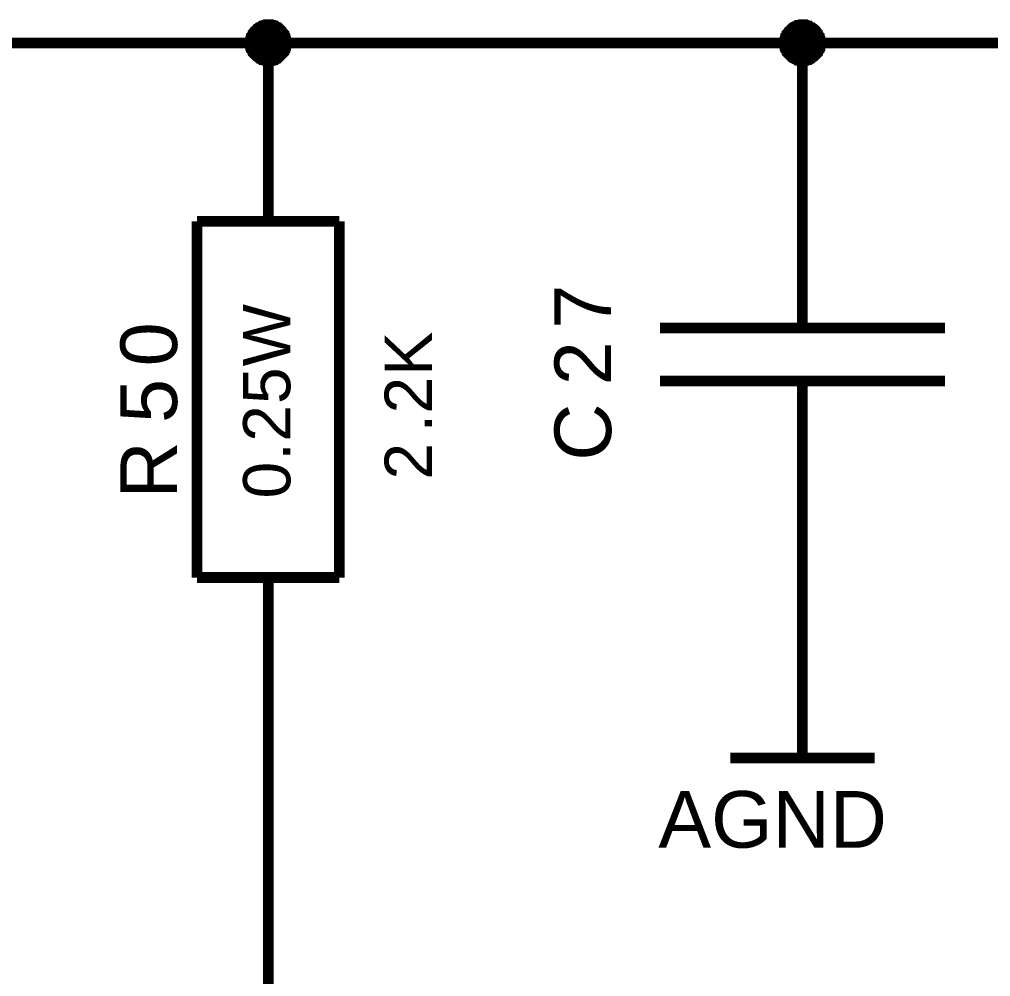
# Model space of a CAD drawing. Header units: millimetres. Extents: x -2024 to 917, y -725 to 13.
# Drawn here: x 305.17 to 332.43, y -155 to -128.13 of the extents above; entities that cross this region are included whole.
import ezdxf

# ---------------------------------------------------------------- set-up
doc = ezdxf.new("R2010")
doc.units = ezdxf.units.MM
doc.layers.add('Sheet', color=255, linetype='Continuous')
doc.styles.get("Standard").update_dxf_attribs({"font": 'arial.ttf'})

msp = doc.modelspace()

# ---------------------------------------------------------------- linework, layer by layer
at = {"layer": 'Sheet'}
for points, const_width in [([(311.647, -128.793), (311.647, -128.76), (311.647, -128.744), (311.647, -128.711), (311.664, -128.694), (311.664, -128.661), (311.664, -128.644), (311.68, -128.611), (311.68, -128.595), (311.697, -128.578), (311.714, -128.545), (311.73, -128.528), (311.73, -128.512), (311.747, -128.495), (311.763, -128.462), (311.78, -128.446), (311.796, -128.429), (311.813, -128.413), (311.829, -128.396), (311.863, -128.379), (311.879, -128.363), (311.896, -128.363), (311.912, -128.346), (311.945, -128.33), (311.962, -128.313), (311.978, -128.313), (312.011, -128.297), (312.028, -128.297), (312.061, -128.297), (312.078, -128.28), (312.111, -128.28), (312.127, -128.28), (312.16, -128.28)], 0.3), ([(311.647, -128.793), (311.647, -128.76), (311.647, -128.744), (311.647, -128.711), (311.664, -128.694), (311.664, -128.661), (311.664, -128.644), (311.68, -128.611), (311.68, -128.595), (311.697, -128.578), (311.714, -128.545), (311.73, -128.528), (311.73, -128.512), (311.747, -128.495), (311.763, -128.462), (311.78, -128.446), (311.796, -128.429), (311.813, -128.413), (311.829, -128.396), (311.863, -128.379), (311.879, -128.363), (311.896, -128.363), (311.912, -128.346), (311.945, -128.33), (311.962, -128.313), (311.978, -128.313), (312.011, -128.297), (312.028, -128.297), (312.061, -128.297), (312.078, -128.28), (312.111, -128.28), (312.127, -128.28), (312.16, -128.28)], 0.3), ([(311.647, -128.793), (311.647, -128.76), (311.647, -128.744), (311.647, -128.711), (311.664, -128.694), (311.664, -128.661), (311.664, -128.644), (311.68, -128.611), (311.68, -128.595), (311.697, -128.578), (311.714, -128.545), (311.73, -128.528), (311.73, -128.512), (311.747, -128.495), (311.763, -128.462), (311.78, -128.446), (311.796, -128.429), (311.813, -128.413), (311.829, -128.396), (311.863, -128.379), (311.879, -128.363), (311.896, -128.363), (311.912, -128.346), (311.945, -128.33), (311.962, -128.313), (311.978, -128.313), (312.011, -128.297), (312.028, -128.297), (312.061, -128.297), (312.078, -128.28), (312.111, -128.28), (312.127, -128.28), (312.16, -128.28)], 0.3), ([(311.647, -128.793), (311.647, -128.76), (311.647, -128.744), (311.647, -128.711), (311.664, -128.694), (311.664, -128.661), (311.664, -128.644), (311.68, -128.611), (311.68, -128.595), (311.697, -128.578), (311.714, -128.545), (311.73, -128.528), (311.73, -128.512), (311.747, -128.495), (311.763, -128.462), (311.78, -128.446), (311.796, -128.429), (311.813, -128.413), (311.829, -128.396), (311.863, -128.379), (311.879, -128.363), (311.896, -128.363), (311.912, -128.346), (311.945, -128.33), (311.962, -128.313), (311.978, -128.313), (312.011, -128.297), (312.028, -128.297), (312.061, -128.297), (312.078, -128.28), (312.111, -128.28), (312.127, -128.28), (312.16, -128.28)], 0.3), ([(311.647, -128.793), (311.647, -128.76), (311.647, -128.744), (311.647, -128.711), (311.664, -128.694), (311.664, -128.661), (311.664, -128.644), (311.68, -128.611), (311.68, -128.595), (311.697, -128.578), (311.714, -128.545), (311.73, -128.528), (311.73, -128.512), (311.747, -128.495), (311.763, -128.462), (311.78, -128.446), (311.796, -128.429), (311.813, -128.413), (311.829, -128.396), (311.863, -128.379), (311.879, -128.363), (311.896, -128.363), (311.912, -128.346), (311.945, -128.33), (311.962, -128.313), (311.978, -128.313), (312.011, -128.297), (312.028, -128.297), (312.061, -128.297), (312.078, -128.28), (312.111, -128.28), (312.127, -128.28), (312.16, -128.28)], 0.0991), ([(311.647, -128.793), (311.647, -128.76), (311.647, -128.744), (311.647, -128.711), (311.664, -128.694), (311.664, -128.661), (311.664, -128.644), (311.68, -128.611), (311.68, -128.595), (311.697, -128.578), (311.714, -128.545), (311.73, -128.528), (311.73, -128.512), (311.747, -128.495), (311.763, -128.462), (311.78, -128.446), (311.796, -128.429), (311.813, -128.413), (311.829, -128.396), (311.863, -128.379), (311.879, -128.363), (311.896, -128.363), (311.912, -128.346), (311.945, -128.33), (311.962, -128.313), (311.978, -128.313), (312.011, -128.297), (312.028, -128.297), (312.061, -128.297), (312.078, -128.28), (312.111, -128.28), (312.127, -128.28), (312.16, -128.28)], 0.0991), ([(311.647, -128.793), (311.647, -128.76), (311.647, -128.744), (311.647, -128.711), (311.664, -128.694), (311.664, -128.661), (311.664, -128.644), (311.68, -128.611), (311.68, -128.595), (311.697, -128.578), (311.714, -128.545), (311.73, -128.528), (311.73, -128.512), (311.747, -128.495), (311.763, -128.462), (311.78, -128.446), (311.796, -128.429), (311.813, -128.413), (311.829, -128.396), (311.863, -128.379), (311.879, -128.363), (311.896, -128.363), (311.912, -128.346), (311.945, -128.33), (311.962, -128.313), (311.978, -128.313), (312.011, -128.297), (312.028, -128.297), (312.061, -128.297), (312.078, -128.28), (312.111, -128.28), (312.127, -128.28), (312.16, -128.28)], 0.0991), ([(311.647, -128.793), (311.647, -128.76), (311.647, -128.744), (311.647, -128.711), (311.664, -128.694), (311.664, -128.661), (311.664, -128.644), (311.68, -128.611), (311.68, -128.595), (311.697, -128.578), (311.714, -128.545), (311.73, -128.528), (311.73, -128.512), (311.747, -128.495), (311.763, -128.462), (311.78, -128.446), (311.796, -128.429), (311.813, -128.413), (311.829, -128.396), (311.863, -128.379), (311.879, -128.363), (311.896, -128.363), (311.912, -128.346), (311.945, -128.33), (311.962, -128.313), (311.978, -128.313), (312.011, -128.297), (312.028, -128.297), (312.061, -128.297), (312.078, -128.28), (312.111, -128.28), (312.127, -128.28), (312.16, -128.28)], 0.0991), ([(312.16, -128.28), (312.16, -128.28)], 0.3), ([(312.16, -128.28), (312.194, -128.28), (312.21, -128.28), (312.243, -128.28), (312.26, -128.297), (312.293, -128.297), (312.309, -128.297), (312.326, -128.313), (312.359, -128.313), (312.376, -128.33), (312.392, -128.346), (312.425, -128.363), (312.442, -128.363), (312.458, -128.379), (312.475, -128.396), (312.491, -128.413), (312.508, -128.429), (312.525, -128.446), (312.541, -128.462), (312.558, -128.495), (312.574, -128.512), (312.591, -128.528), (312.591, -128.545), (312.607, -128.578), (312.624, -128.595), (312.624, -128.611), (312.64, -128.644), (312.64, -128.661), (312.64, -128.694), (312.657, -128.711), (312.657, -128.744), (312.657, -128.76), (312.657, -128.793)], 0.3), ([(312.16, -128.28), (312.16, -128.28)], 0.3), ([(312.16, -128.28), (312.194, -128.28), (312.21, -128.28), (312.243, -128.28), (312.26, -128.297), (312.293, -128.297), (312.309, -128.297), (312.326, -128.313), (312.359, -128.313), (312.376, -128.33), (312.392, -128.346), (312.425, -128.363), (312.442, -128.363), (312.458, -128.379), (312.475, -128.396), (312.491, -128.413), (312.508, -128.429), (312.525, -128.446), (312.541, -128.462), (312.558, -128.495), (312.574, -128.512), (312.591, -128.528), (312.591, -128.545), (312.607, -128.578), (312.624, -128.595), (312.624, -128.611), (312.64, -128.644), (312.64, -128.661), (312.64, -128.694), (312.657, -128.711), (312.657, -128.744), (312.657, -128.76), (312.657, -128.793)], 0.3), ([(312.16, -128.28), (312.16, -128.28)], 0.3), ([(312.16, -128.28), (312.194, -128.28), (312.21, -128.28), (312.243, -128.28), (312.26, -128.297), (312.293, -128.297), (312.309, -128.297), (312.326, -128.313), (312.359, -128.313), (312.376, -128.33), (312.392, -128.346), (312.425, -128.363), (312.442, -128.363), (312.458, -128.379), (312.475, -128.396), (312.491, -128.413), (312.508, -128.429), (312.525, -128.446), (312.541, -128.462), (312.558, -128.495), (312.574, -128.512), (312.591, -128.528), (312.591, -128.545), (312.607, -128.578), (312.624, -128.595), (312.624, -128.611), (312.64, -128.644), (312.64, -128.661), (312.64, -128.694), (312.657, -128.711), (312.657, -128.744), (312.657, -128.76), (312.657, -128.793)], 0.3), ([(312.16, -128.28), (312.16, -128.28)], 0.3), ([(312.16, -128.28), (312.194, -128.28), (312.21, -128.28), (312.243, -128.28), (312.26, -128.297), (312.293, -128.297), (312.309, -128.297), (312.326, -128.313), (312.359, -128.313), (312.376, -128.33), (312.392, -128.346), (312.425, -128.363), (312.442, -128.363), (312.458, -128.379), (312.475, -128.396), (312.491, -128.413), (312.508, -128.429), (312.525, -128.446), (312.541, -128.462), (312.558, -128.495), (312.574, -128.512), (312.591, -128.528), (312.591, -128.545), (312.607, -128.578), (312.624, -128.595), (312.624, -128.611), (312.64, -128.644), (312.64, -128.661), (312.64, -128.694), (312.657, -128.711), (312.657, -128.744), (312.657, -128.76), (312.657, -128.793)], 0.3), ([(312.16, -128.28), (312.16, -128.28)], 0.0991), ([(312.16, -128.28), (312.194, -128.28), (312.21, -128.28), (312.243, -128.28), (312.26, -128.297), (312.293, -128.297), (312.309, -128.297), (312.326, -128.313), (312.359, -128.313), (312.376, -128.33), (312.392, -128.346), (312.425, -128.363), (312.442, -128.363), (312.458, -128.379), (312.475, -128.396), (312.491, -128.413), (312.508, -128.429), (312.525, -128.446), (312.541, -128.462), (312.558, -128.495), (312.574, -128.512), (312.591, -128.528), (312.591, -128.545), (312.607, -128.578), (312.624, -128.595), (312.624, -128.611), (312.64, -128.644), (312.64, -128.661), (312.64, -128.694), (312.657, -128.711), (312.657, -128.744), (312.657, -128.76), (312.657, -128.793)], 0.0991), ([(312.16, -128.28), (312.16, -128.28)], 0.0991), ([(312.16, -128.28), (312.194, -128.28), (312.21, -128.28), (312.243, -128.28), (312.26, -128.297), (312.293, -128.297), (312.309, -128.297), (312.326, -128.313), (312.359, -128.313), (312.376, -128.33), (312.392, -128.346), (312.425, -128.363), (312.442, -128.363), (312.458, -128.379), (312.475, -128.396), (312.491, -128.413), (312.508, -128.429), (312.525, -128.446), (312.541, -128.462), (312.558, -128.495), (312.574, -128.512), (312.591, -128.528), (312.591, -128.545), (312.607, -128.578), (312.624, -128.595), (312.624, -128.611), (312.64, -128.644), (312.64, -128.661), (312.64, -128.694), (312.657, -128.711), (312.657, -128.744), (312.657, -128.76), (312.657, -128.793)], 0.0991), ([(312.16, -128.28), (312.16, -128.28)], 0.0991), ([(312.16, -128.28), (312.194, -128.28), (312.21, -128.28), (312.243, -128.28), (312.26, -128.297), (312.293, -128.297), (312.309, -128.297), (312.326, -128.313), (312.359, -128.313), (312.376, -128.33), (312.392, -128.346), (312.425, -128.363), (312.442, -128.363), (312.458, -128.379), (312.475, -128.396), (312.491, -128.413), (312.508, -128.429), (312.525, -128.446), (312.541, -128.462), (312.558, -128.495), (312.574, -128.512), (312.591, -128.528), (312.591, -128.545), (312.607, -128.578), (312.624, -128.595), (312.624, -128.611), (312.64, -128.644), (312.64, -128.661), (312.64, -128.694), (312.657, -128.711), (312.657, -128.744), (312.657, -128.76), (312.657, -128.793)], 0.0991), ([(312.16, -128.28), (312.16, -128.28)], 0.0991), ([(312.16, -128.28), (312.194, -128.28), (312.21, -128.28), (312.243, -128.28), (312.26, -128.297), (312.293, -128.297), (312.309, -128.297), (312.326, -128.313), (312.359, -128.313), (312.376, -128.33), (312.392, -128.346), (312.425, -128.363), (312.442, -128.363), (312.458, -128.379), (312.475, -128.396), (312.491, -128.413), (312.508, -128.429), (312.525, -128.446), (312.541, -128.462), (312.558, -128.495), (312.574, -128.512), (312.591, -128.528), (312.591, -128.545), (312.607, -128.578), (312.624, -128.595), (312.624, -128.611), (312.64, -128.644), (312.64, -128.661), (312.64, -128.694), (312.657, -128.711), (312.657, -128.744), (312.657, -128.76), (312.657, -128.793)], 0.0991), ([(326.643, -128.793), (326.643, -128.76), (326.643, -128.744), (326.643, -128.711), (326.659, -128.694), (326.659, -128.661), (326.659, -128.644), (326.676, -128.611), (326.676, -128.595), (326.692, -128.578), (326.709, -128.545), (326.709, -128.528), (326.725, -128.512), (326.742, -128.495), (326.758, -128.462), (326.775, -128.446), (326.792, -128.429), (326.808, -128.413), (326.825, -128.396), (326.841, -128.379), (326.858, -128.363), (326.891, -128.363), (326.907, -128.346), (326.924, -128.33), (326.957, -128.313), (326.974, -128.313), (326.99, -128.297), (327.023, -128.297), (327.04, -128.297), (327.073, -128.28), (327.089, -128.28), (327.123, -128.28), (327.139, -128.28)], 0.3), ([(326.643, -128.793), (326.643, -128.76), (326.643, -128.744), (326.643, -128.711), (326.659, -128.694), (326.659, -128.661), (326.659, -128.644), (326.676, -128.611), (326.676, -128.595), (326.692, -128.578), (326.709, -128.545), (326.709, -128.528), (326.725, -128.512), (326.742, -128.495), (326.758, -128.462), (326.775, -128.446), (326.792, -128.429), (326.808, -128.413), (326.825, -128.396), (326.841, -128.379), (326.858, -128.363), (326.891, -128.363), (326.907, -128.346), (326.924, -128.33), (326.957, -128.313), (326.974, -128.313), (326.99, -128.297), (327.023, -128.297), (327.04, -128.297), (327.073, -128.28), (327.089, -128.28), (327.123, -128.28), (327.139, -128.28)], 0.3), ([(326.643, -128.793), (326.643, -128.76), (326.643, -128.744), (326.643, -128.711), (326.659, -128.694), (326.659, -128.661), (326.659, -128.644), (326.676, -128.611), (326.676, -128.595), (326.692, -128.578), (326.709, -128.545), (326.709, -128.528), (326.725, -128.512), (326.742, -128.495), (326.758, -128.462), (326.775, -128.446), (326.792, -128.429), (326.808, -128.413), (326.825, -128.396), (326.841, -128.379), (326.858, -128.363), (326.891, -128.363), (326.907, -128.346), (326.924, -128.33), (326.957, -128.313), (326.974, -128.313), (326.99, -128.297), (327.023, -128.297), (327.04, -128.297), (327.073, -128.28), (327.089, -128.28), (327.123, -128.28), (327.139, -128.28)], 0.3), ([(326.643, -128.793), (326.643, -128.76), (326.643, -128.744), (326.643, -128.711), (326.659, -128.694), (326.659, -128.661), (326.659, -128.644), (326.676, -128.611), (326.676, -128.595), (326.692, -128.578), (326.709, -128.545), (326.709, -128.528), (326.725, -128.512), (326.742, -128.495), (326.758, -128.462), (326.775, -128.446), (326.792, -128.429), (326.808, -128.413), (326.825, -128.396), (326.841, -128.379), (326.858, -128.363), (326.891, -128.363), (326.907, -128.346), (326.924, -128.33), (326.957, -128.313), (326.974, -128.313), (326.99, -128.297), (327.023, -128.297), (327.04, -128.297), (327.073, -128.28), (327.089, -128.28), (327.123, -128.28), (327.139, -128.28)], 0.3), ([(326.643, -128.793), (326.643, -128.76), (326.643, -128.744), (326.643, -128.711), (326.659, -128.694), (326.659, -128.661), (326.659, -128.644), (326.676, -128.611), (326.676, -128.595), (326.692, -128.578), (326.709, -128.545), (326.709, -128.528), (326.725, -128.512), (326.742, -128.495), (326.758, -128.462), (326.775, -128.446), (326.792, -128.429), (326.808, -128.413), (326.825, -128.396), (326.841, -128.379), (326.858, -128.363), (326.891, -128.363), (326.907, -128.346), (326.924, -128.33), (326.957, -128.313), (326.974, -128.313), (326.99, -128.297), (327.023, -128.297), (327.04, -128.297), (327.073, -128.28), (327.089, -128.28), (327.123, -128.28), (327.139, -128.28)], 0.0991), ([(326.643, -128.793), (326.643, -128.76), (326.643, -128.744), (326.643, -128.711), (326.659, -128.694), (326.659, -128.661), (326.659, -128.644), (326.676, -128.611), (326.676, -128.595), (326.692, -128.578), (326.709, -128.545), (326.709, -128.528), (326.725, -128.512), (326.742, -128.495), (326.758, -128.462), (326.775, -128.446), (326.792, -128.429), (326.808, -128.413), (326.825, -128.396), (326.841, -128.379), (326.858, -128.363), (326.891, -128.363), (326.907, -128.346), (326.924, -128.33), (326.957, -128.313), (326.974, -128.313), (326.99, -128.297), (327.023, -128.297), (327.04, -128.297), (327.073, -128.28), (327.089, -128.28), (327.123, -128.28), (327.139, -128.28)], 0.0991), ([(326.643, -128.793), (326.643, -128.76), (326.643, -128.744), (326.643, -128.711), (326.659, -128.694), (326.659, -128.661), (326.659, -128.644), (326.676, -128.611), (326.676, -128.595), (326.692, -128.578), (326.709, -128.545), (326.709, -128.528), (326.725, -128.512), (326.742, -128.495), (326.758, -128.462), (326.775, -128.446), (326.792, -128.429), (326.808, -128.413), (326.825, -128.396), (326.841, -128.379), (326.858, -128.363), (326.891, -128.363), (326.907, -128.346), (326.924, -128.33), (326.957, -128.313), (326.974, -128.313), (326.99, -128.297), (327.023, -128.297), (327.04, -128.297), (327.073, -128.28), (327.089, -128.28), (327.123, -128.28), (327.139, -128.28)], 0.0991), ([(326.643, -128.793), (326.643, -128.76), (326.643, -128.744), (326.643, -128.711), (326.659, -128.694), (326.659, -128.661), (326.659, -128.644), (326.676, -128.611), (326.676, -128.595), (326.692, -128.578), (326.709, -128.545), (326.709, -128.528), (326.725, -128.512), (326.742, -128.495), (326.758, -128.462), (326.775, -128.446), (326.792, -128.429), (326.808, -128.413), (326.825, -128.396), (326.841, -128.379), (326.858, -128.363), (326.891, -128.363), (326.907, -128.346), (326.924, -128.33), (326.957, -128.313), (326.974, -128.313), (326.99, -128.297), (327.023, -128.297), (327.04, -128.297), (327.073, -128.28), (327.089, -128.28), (327.123, -128.28), (327.139, -128.28)], 0.0991), ([(327.139, -128.28), (327.139, -128.28)], 0.3), ([(327.139, -128.28), (327.172, -128.28), (327.189, -128.28), (327.222, -128.28), (327.238, -128.297), (327.272, -128.297), (327.288, -128.297), (327.321, -128.313), (327.338, -128.313), (327.354, -128.33), (327.387, -128.346), (327.404, -128.363), (327.421, -128.363), (327.437, -128.379), (327.47, -128.396), (327.487, -128.413), (327.503, -128.429), (327.52, -128.446), (327.536, -128.462), (327.553, -128.495), (327.569, -128.512), (327.569, -128.528), (327.586, -128.545), (327.603, -128.578), (327.619, -128.595), (327.619, -128.611), (327.636, -128.644), (327.636, -128.661), (327.636, -128.694), (327.652, -128.711), (327.652, -128.744), (327.652, -128.76), (327.652, -128.793)], 0.3), ([(327.139, -128.28), (327.139, -128.28)], 0.3), ([(327.139, -128.28), (327.172, -128.28), (327.189, -128.28), (327.222, -128.28), (327.238, -128.297), (327.272, -128.297), (327.288, -128.297), (327.321, -128.313), (327.338, -128.313), (327.354, -128.33), (327.387, -128.346), (327.404, -128.363), (327.421, -128.363), (327.437, -128.379), (327.47, -128.396), (327.487, -128.413), (327.503, -128.429), (327.52, -128.446), (327.536, -128.462), (327.553, -128.495), (327.569, -128.512), (327.569, -128.528), (327.586, -128.545), (327.603, -128.578), (327.619, -128.595), (327.619, -128.611), (327.636, -128.644), (327.636, -128.661), (327.636, -128.694), (327.652, -128.711), (327.652, -128.744), (327.652, -128.76), (327.652, -128.793)], 0.3), ([(327.139, -128.28), (327.139, -128.28)], 0.3), ([(327.139, -128.28), (327.172, -128.28), (327.189, -128.28), (327.222, -128.28), (327.238, -128.297), (327.272, -128.297), (327.288, -128.297), (327.321, -128.313), (327.338, -128.313), (327.354, -128.33), (327.387, -128.346), (327.404, -128.363), (327.421, -128.363), (327.437, -128.379), (327.47, -128.396), (327.487, -128.413), (327.503, -128.429), (327.52, -128.446), (327.536, -128.462), (327.553, -128.495), (327.569, -128.512), (327.569, -128.528), (327.586, -128.545), (327.603, -128.578), (327.619, -128.595), (327.619, -128.611), (327.636, -128.644), (327.636, -128.661), (327.636, -128.694), (327.652, -128.711), (327.652, -128.744), (327.652, -128.76), (327.652, -128.793)], 0.3), ([(327.139, -128.28), (327.139, -128.28)], 0.3), ([(327.139, -128.28), (327.172, -128.28), (327.189, -128.28), (327.222, -128.28), (327.238, -128.297), (327.272, -128.297), (327.288, -128.297), (327.321, -128.313), (327.338, -128.313), (327.354, -128.33), (327.387, -128.346), (327.404, -128.363), (327.421, -128.363), (327.437, -128.379), (327.47, -128.396), (327.487, -128.413), (327.503, -128.429), (327.52, -128.446), (327.536, -128.462), (327.553, -128.495), (327.569, -128.512), (327.569, -128.528), (327.586, -128.545), (327.603, -128.578), (327.619, -128.595), (327.619, -128.611), (327.636, -128.644), (327.636, -128.661), (327.636, -128.694), (327.652, -128.711), (327.652, -128.744), (327.652, -128.76), (327.652, -128.793)], 0.3), ([(327.139, -128.28), (327.139, -128.28)], 0.0991), ([(327.139, -128.28), (327.172, -128.28), (327.189, -128.28), (327.222, -128.28), (327.238, -128.297), (327.272, -128.297), (327.288, -128.297), (327.321, -128.313), (327.338, -128.313), (327.354, -128.33), (327.387, -128.346), (327.404, -128.363), (327.421, -128.363), (327.437, -128.379), (327.47, -128.396), (327.487, -128.413), (327.503, -128.429), (327.52, -128.446), (327.536, -128.462), (327.553, -128.495), (327.569, -128.512), (327.569, -128.528), (327.586, -128.545), (327.603, -128.578), (327.619, -128.595), (327.619, -128.611), (327.636, -128.644), (327.636, -128.661), (327.636, -128.694), (327.652, -128.711), (327.652, -128.744), (327.652, -128.76), (327.652, -128.793)], 0.0991), ([(327.139, -128.28), (327.139, -128.28)], 0.0991), ([(327.139, -128.28), (327.172, -128.28), (327.189, -128.28), (327.222, -128.28), (327.238, -128.297), (327.272, -128.297), (327.288, -128.297), (327.321, -128.313), (327.338, -128.313), (327.354, -128.33), (327.387, -128.346), (327.404, -128.363), (327.421, -128.363), (327.437, -128.379), (327.47, -128.396), (327.487, -128.413), (327.503, -128.429), (327.52, -128.446), (327.536, -128.462), (327.553, -128.495), (327.569, -128.512), (327.569, -128.528), (327.586, -128.545), (327.603, -128.578), (327.619, -128.595), (327.619, -128.611), (327.636, -128.644), (327.636, -128.661), (327.636, -128.694), (327.652, -128.711), (327.652, -128.744), (327.652, -128.76), (327.652, -128.793)], 0.0991), ([(327.139, -128.28), (327.139, -128.28)], 0.0991), ([(327.139, -128.28), (327.172, -128.28), (327.189, -128.28), (327.222, -128.28), (327.238, -128.297), (327.272, -128.297), (327.288, -128.297), (327.321, -128.313), (327.338, -128.313), (327.354, -128.33), (327.387, -128.346), (327.404, -128.363), (327.421, -128.363), (327.437, -128.379), (327.47, -128.396), (327.487, -128.413), (327.503, -128.429), (327.52, -128.446), (327.536, -128.462), (327.553, -128.495), (327.569, -128.512), (327.569, -128.528), (327.586, -128.545), (327.603, -128.578), (327.619, -128.595), (327.619, -128.611), (327.636, -128.644), (327.636, -128.661), (327.636, -128.694), (327.652, -128.711), (327.652, -128.744), (327.652, -128.76), (327.652, -128.793)], 0.0991), ([(327.139, -128.28), (327.139, -128.28)], 0.0991), ([(327.139, -128.28), (327.172, -128.28), (327.189, -128.28), (327.222, -128.28), (327.238, -128.297), (327.272, -128.297), (327.288, -128.297), (327.321, -128.313), (327.338, -128.313), (327.354, -128.33), (327.387, -128.346), (327.404, -128.363), (327.421, -128.363), (327.437, -128.379), (327.47, -128.396), (327.487, -128.413), (327.503, -128.429), (327.52, -128.446), (327.536, -128.462), (327.553, -128.495), (327.569, -128.512), (327.569, -128.528), (327.586, -128.545), (327.603, -128.578), (327.619, -128.595), (327.619, -128.611), (327.636, -128.644), (327.636, -128.661), (327.636, -128.694), (327.652, -128.711), (327.652, -128.744), (327.652, -128.76), (327.652, -128.793)], 0.0991), ([(302.164, -128.793), (312.16, -128.793), (327.139, -128.793), (332.138, -128.793)], 0.3), ([(312.16, -129.29), (312.127, -129.29), (312.111, -129.29), (312.078, -129.29), (312.061, -129.274), (312.028, -129.274), (312.011, -129.274), (311.978, -129.257), (311.962, -129.257), (311.945, -129.24), (311.912, -129.224), (311.896, -129.224), (311.879, -129.207), (311.863, -129.191), (311.829, -129.174), (311.813, -129.158), (311.796, -129.141), (311.78, -129.125), (311.763, -129.108), (311.747, -129.091), (311.73, -129.075), (311.73, -129.058), (311.714, -129.025), (311.697, -129.009), (311.68, -128.992), (311.68, -128.959), (311.664, -128.942), (311.664, -128.926), (311.664, -128.893), (311.647, -128.876), (311.647, -128.843), (311.647, -128.827), (311.647, -128.793)], 0.3), ([(311.647, -128.793), (311.647, -128.793)], 0.3), ([(312.16, -129.29), (312.127, -129.29), (312.111, -129.29), (312.078, -129.29), (312.061, -129.274), (312.028, -129.274), (312.011, -129.274), (311.978, -129.257), (311.962, -129.257), (311.945, -129.24), (311.912, -129.224), (311.896, -129.224), (311.879, -129.207), (311.863, -129.191), (311.829, -129.174), (311.813, -129.158), (311.796, -129.141), (311.78, -129.125), (311.763, -129.108), (311.747, -129.091), (311.73, -129.075), (311.73, -129.058), (311.714, -129.025), (311.697, -129.009), (311.68, -128.992), (311.68, -128.959), (311.664, -128.942), (311.664, -128.926), (311.664, -128.893), (311.647, -128.876), (311.647, -128.843), (311.647, -128.827), (311.647, -128.793)], 0.3), ([(311.647, -128.793), (311.647, -128.793)], 0.3), ([(312.16, -129.29), (312.127, -129.29), (312.111, -129.29), (312.078, -129.29), (312.061, -129.274), (312.028, -129.274), (312.011, -129.274), (311.978, -129.257), (311.962, -129.257), (311.945, -129.24), (311.912, -129.224), (311.896, -129.224), (311.879, -129.207), (311.863, -129.191), (311.829, -129.174), (311.813, -129.158), (311.796, -129.141), (311.78, -129.125), (311.763, -129.108), (311.747, -129.091), (311.73, -129.075), (311.73, -129.058), (311.714, -129.025), (311.697, -129.009), (311.68, -128.992), (311.68, -128.959), (311.664, -128.942), (311.664, -128.926), (311.664, -128.893), (311.647, -128.876), (311.647, -128.843), (311.647, -128.827), (311.647, -128.793)], 0.3), ([(311.647, -128.793), (311.647, -128.793)], 0.3), ([(312.16, -129.29), (312.127, -129.29), (312.111, -129.29), (312.078, -129.29), (312.061, -129.274), (312.028, -129.274), (312.011, -129.274), (311.978, -129.257), (311.962, -129.257), (311.945, -129.24), (311.912, -129.224), (311.896, -129.224), (311.879, -129.207), (311.863, -129.191), (311.829, -129.174), (311.813, -129.158), (311.796, -129.141), (311.78, -129.125), (311.763, -129.108), (311.747, -129.091), (311.73, -129.075), (311.73, -129.058), (311.714, -129.025), (311.697, -129.009), (311.68, -128.992), (311.68, -128.959), (311.664, -128.942), (311.664, -128.926), (311.664, -128.893), (311.647, -128.876), (311.647, -128.843), (311.647, -128.827), (311.647, -128.793)], 0.3), ([(311.647, -128.793), (311.647, -128.793)], 0.3), ([(312.16, -129.29), (312.127, -129.29), (312.111, -129.29), (312.078, -129.29), (312.061, -129.274), (312.028, -129.274), (312.011, -129.274), (311.978, -129.257), (311.962, -129.257), (311.945, -129.24), (311.912, -129.224), (311.896, -129.224), (311.879, -129.207), (311.863, -129.191), (311.829, -129.174), (311.813, -129.158), (311.796, -129.141), (311.78, -129.125), (311.763, -129.108), (311.747, -129.091), (311.73, -129.075), (311.73, -129.058), (311.714, -129.025), (311.697, -129.009), (311.68, -128.992), (311.68, -128.959), (311.664, -128.942), (311.664, -128.926), (311.664, -128.893), (311.647, -128.876), (311.647, -128.843), (311.647, -128.827), (311.647, -128.793)], 0.0991), ([(311.647, -128.793), (311.647, -128.793)], 0.0991), ([(312.16, -129.29), (312.127, -129.29), (312.111, -129.29), (312.078, -129.29), (312.061, -129.274), (312.028, -129.274), (312.011, -129.274), (311.978, -129.257), (311.962, -129.257), (311.945, -129.24), (311.912, -129.224), (311.896, -129.224), (311.879, -129.207), (311.863, -129.191), (311.829, -129.174), (311.813, -129.158), (311.796, -129.141), (311.78, -129.125), (311.763, -129.108), (311.747, -129.091), (311.73, -129.075), (311.73, -129.058), (311.714, -129.025), (311.697, -129.009), (311.68, -128.992), (311.68, -128.959), (311.664, -128.942), (311.664, -128.926), (311.664, -128.893), (311.647, -128.876), (311.647, -128.843), (311.647, -128.827), (311.647, -128.793)], 0.0991), ([(311.647, -128.793), (311.647, -128.793)], 0.0991), ([(312.16, -129.29), (312.127, -129.29), (312.111, -129.29), (312.078, -129.29), (312.061, -129.274), (312.028, -129.274), (312.011, -129.274), (311.978, -129.257), (311.962, -129.257), (311.945, -129.24), (311.912, -129.224), (311.896, -129.224), (311.879, -129.207), (311.863, -129.191), (311.829, -129.174), (311.813, -129.158), (311.796, -129.141), (311.78, -129.125), (311.763, -129.108), (311.747, -129.091), (311.73, -129.075), (311.73, -129.058), (311.714, -129.025), (311.697, -129.009), (311.68, -128.992), (311.68, -128.959), (311.664, -128.942), (311.664, -128.926), (311.664, -128.893), (311.647, -128.876), (311.647, -128.843), (311.647, -128.827), (311.647, -128.793)], 0.0991), ([(311.647, -128.793), (311.647, -128.793)], 0.0991), ([(312.16, -129.29), (312.127, -129.29), (312.111, -129.29), (312.078, -129.29), (312.061, -129.274), (312.028, -129.274), (312.011, -129.274), (311.978, -129.257), (311.962, -129.257), (311.945, -129.24), (311.912, -129.224), (311.896, -129.224), (311.879, -129.207), (311.863, -129.191), (311.829, -129.174), (311.813, -129.158), (311.796, -129.141), (311.78, -129.125), (311.763, -129.108), (311.747, -129.091), (311.73, -129.075), (311.73, -129.058), (311.714, -129.025), (311.697, -129.009), (311.68, -128.992), (311.68, -128.959), (311.664, -128.942), (311.664, -128.926), (311.664, -128.893), (311.647, -128.876), (311.647, -128.843), (311.647, -128.827), (311.647, -128.793)], 0.0991), ([(311.647, -128.793), (311.647, -128.793)], 0.0991), ([(312.16, -131.294), (312.16, -128.793)], 0.3), ([(312.657, -128.793), (312.657, -128.827), (312.657, -128.843), (312.657, -128.876), (312.64, -128.893), (312.64, -128.926), (312.64, -128.942), (312.624, -128.959), (312.624, -128.992), (312.607, -129.009), (312.591, -129.025), (312.591, -129.058), (312.574, -129.075), (312.558, -129.091), (312.541, -129.108), (312.525, -129.125), (312.508, -129.141), (312.491, -129.158), (312.475, -129.174), (312.458, -129.191), (312.442, -129.207), (312.425, -129.224), (312.392, -129.224), (312.376, -129.24), (312.359, -129.257), (312.326, -129.257), (312.309, -129.274), (312.293, -129.274), (312.26, -129.274), (312.243, -129.29), (312.21, -129.29), (312.194, -129.29), (312.16, -129.29)], 0.3), ([(312.657, -128.793), (312.657, -128.827), (312.657, -128.843), (312.657, -128.876), (312.64, -128.893), (312.64, -128.926), (312.64, -128.942), (312.624, -128.959), (312.624, -128.992), (312.607, -129.009), (312.591, -129.025), (312.591, -129.058), (312.574, -129.075), (312.558, -129.091), (312.541, -129.108), (312.525, -129.125), (312.508, -129.141), (312.491, -129.158), (312.475, -129.174), (312.458, -129.191), (312.442, -129.207), (312.425, -129.224), (312.392, -129.224), (312.376, -129.24), (312.359, -129.257), (312.326, -129.257), (312.309, -129.274), (312.293, -129.274), (312.26, -129.274), (312.243, -129.29), (312.21, -129.29), (312.194, -129.29), (312.16, -129.29)], 0.3), ([(312.657, -128.793), (312.657, -128.827), (312.657, -128.843), (312.657, -128.876), (312.64, -128.893), (312.64, -128.926), (312.64, -128.942), (312.624, -128.959), (312.624, -128.992), (312.607, -129.009), (312.591, -129.025), (312.591, -129.058), (312.574, -129.075), (312.558, -129.091), (312.541, -129.108), (312.525, -129.125), (312.508, -129.141), (312.491, -129.158), (312.475, -129.174), (312.458, -129.191), (312.442, -129.207), (312.425, -129.224), (312.392, -129.224), (312.376, -129.24), (312.359, -129.257), (312.326, -129.257), (312.309, -129.274), (312.293, -129.274), (312.26, -129.274), (312.243, -129.29), (312.21, -129.29), (312.194, -129.29), (312.16, -129.29)], 0.3), ([(312.657, -128.793), (312.657, -128.827), (312.657, -128.843), (312.657, -128.876), (312.64, -128.893), (312.64, -128.926), (312.64, -128.942), (312.624, -128.959), (312.624, -128.992), (312.607, -129.009), (312.591, -129.025), (312.591, -129.058), (312.574, -129.075), (312.558, -129.091), (312.541, -129.108), (312.525, -129.125), (312.508, -129.141), (312.491, -129.158), (312.475, -129.174), (312.458, -129.191), (312.442, -129.207), (312.425, -129.224), (312.392, -129.224), (312.376, -129.24), (312.359, -129.257), (312.326, -129.257), (312.309, -129.274), (312.293, -129.274), (312.26, -129.274), (312.243, -129.29), (312.21, -129.29), (312.194, -129.29), (312.16, -129.29)], 0.3), ([(312.657, -128.793), (312.657, -128.827), (312.657, -128.843), (312.657, -128.876), (312.64, -128.893), (312.64, -128.926), (312.64, -128.942), (312.624, -128.959), (312.624, -128.992), (312.607, -129.009), (312.591, -129.025), (312.591, -129.058), (312.574, -129.075), (312.558, -129.091), (312.541, -129.108), (312.525, -129.125), (312.508, -129.141), (312.491, -129.158), (312.475, -129.174), (312.458, -129.191), (312.442, -129.207), (312.425, -129.224), (312.392, -129.224), (312.376, -129.24), (312.359, -129.257), (312.326, -129.257), (312.309, -129.274), (312.293, -129.274), (312.26, -129.274), (312.243, -129.29), (312.21, -129.29), (312.194, -129.29), (312.16, -129.29)], 0.0991), ([(312.657, -128.793), (312.657, -128.827), (312.657, -128.843), (312.657, -128.876), (312.64, -128.893), (312.64, -128.926), (312.64, -128.942), (312.624, -128.959), (312.624, -128.992), (312.607, -129.009), (312.591, -129.025), (312.591, -129.058), (312.574, -129.075), (312.558, -129.091), (312.541, -129.108), (312.525, -129.125), (312.508, -129.141), (312.491, -129.158), (312.475, -129.174), (312.458, -129.191), (312.442, -129.207), (312.425, -129.224), (312.392, -129.224), (312.376, -129.24), (312.359, -129.257), (312.326, -129.257), (312.309, -129.274), (312.293, -129.274), (312.26, -129.274), (312.243, -129.29), (312.21, -129.29), (312.194, -129.29), (312.16, -129.29)], 0.0991), ([(312.657, -128.793), (312.657, -128.827), (312.657, -128.843), (312.657, -128.876), (312.64, -128.893), (312.64, -128.926), (312.64, -128.942), (312.624, -128.959), (312.624, -128.992), (312.607, -129.009), (312.591, -129.025), (312.591, -129.058), (312.574, -129.075), (312.558, -129.091), (312.541, -129.108), (312.525, -129.125), (312.508, -129.141), (312.491, -129.158), (312.475, -129.174), (312.458, -129.191), (312.442, -129.207), (312.425, -129.224), (312.392, -129.224), (312.376, -129.24), (312.359, -129.257), (312.326, -129.257), (312.309, -129.274), (312.293, -129.274), (312.26, -129.274), (312.243, -129.29), (312.21, -129.29), (312.194, -129.29), (312.16, -129.29)], 0.0991), ([(312.657, -128.793), (312.657, -128.827), (312.657, -128.843), (312.657, -128.876), (312.64, -128.893), (312.64, -128.926), (312.64, -128.942), (312.624, -128.959), (312.624, -128.992), (312.607, -129.009), (312.591, -129.025), (312.591, -129.058), (312.574, -129.075), (312.558, -129.091), (312.541, -129.108), (312.525, -129.125), (312.508, -129.141), (312.491, -129.158), (312.475, -129.174), (312.458, -129.191), (312.442, -129.207), (312.425, -129.224), (312.392, -129.224), (312.376, -129.24), (312.359, -129.257), (312.326, -129.257), (312.309, -129.274), (312.293, -129.274), (312.26, -129.274), (312.243, -129.29), (312.21, -129.29), (312.194, -129.29), (312.16, -129.29)], 0.0991), ([(312.657, -128.793), (312.657, -128.793), (312.657, -128.793), (312.657, -128.793), (312.657, -128.793), (312.657, -128.793), (312.657, -128.793), (312.657, -128.793), (312.657, -128.793), (312.657, -128.793), (312.657, -128.793), (312.657, -128.793), (312.657, -128.793), (312.657, -128.793), (312.657, -128.793), (312.657, -128.793), (312.657, -128.793), (312.657, -128.793), (312.657, -128.793), (312.657, -128.793), (312.657, -128.793), (312.657, -128.793), (312.657, -128.793), (312.657, -128.793), (312.657, -128.793), (312.657, -128.793), (312.657, -128.793), (312.657, -128.793), (312.657, -128.793), (312.657, -128.793), (312.657, -128.793), (312.657, -128.793), (312.657, -128.793)], 0.3), ([(312.657, -128.793), (312.657, -128.793)], 0.3), ([(312.657, -128.793), (312.657, -128.793), (312.657, -128.793), (312.657, -128.793), (312.657, -128.793), (312.657, -128.793), (312.657, -128.793), (312.657, -128.793), (312.657, -128.793), (312.657, -128.793), (312.657, -128.793), (312.657, -128.793), (312.657, -128.793), (312.657, -128.793), (312.657, -128.793), (312.657, -128.793), (312.657, -128.793), (312.657, -128.793), (312.657, -128.793), (312.657, -128.793), (312.657, -128.793), (312.657, -128.793), (312.657, -128.793), (312.657, -128.793), (312.657, -128.793), (312.657, -128.793), (312.657, -128.793), (312.657, -128.793), (312.657, -128.793), (312.657, -128.793), (312.657, -128.793), (312.657, -128.793), (312.657, -128.793)], 0.3), ([(312.657, -128.793), (312.657, -128.793)], 0.3), ([(312.657, -128.793), (312.657, -128.793), (312.657, -128.793), (312.657, -128.793), (312.657, -128.793), (312.657, -128.793), (312.657, -128.793), (312.657, -128.793), (312.657, -128.793), (312.657, -128.793), (312.657, -128.793), (312.657, -128.793), (312.657, -128.793), (312.657, -128.793), (312.657, -128.793), (312.657, -128.793), (312.657, -128.793), (312.657, -128.793), (312.657, -128.793), (312.657, -128.793), (312.657, -128.793), (312.657, -128.793), (312.657, -128.793), (312.657, -128.793), (312.657, -128.793), (312.657, -128.793), (312.657, -128.793), (312.657, -128.793), (312.657, -128.793), (312.657, -128.793), (312.657, -128.793), (312.657, -128.793), (312.657, -128.793)], 0.3), ([(312.657, -128.793), (312.657, -128.793)], 0.3), ([(312.657, -128.793), (312.657, -128.793), (312.657, -128.793), (312.657, -128.793), (312.657, -128.793), (312.657, -128.793), (312.657, -128.793), (312.657, -128.793), (312.657, -128.793), (312.657, -128.793), (312.657, -128.793), (312.657, -128.793), (312.657, -128.793), (312.657, -128.793), (312.657, -128.793), (312.657, -128.793), (312.657, -128.793), (312.657, -128.793), (312.657, -128.793), (312.657, -128.793), (312.657, -128.793), (312.657, -128.793), (312.657, -128.793), (312.657, -128.793), (312.657, -128.793), (312.657, -128.793), (312.657, -128.793), (312.657, -128.793), (312.657, -128.793), (312.657, -128.793), (312.657, -128.793), (312.657, -128.793), (312.657, -128.793)], 0.3), ([(312.657, -128.793), (312.657, -128.793)], 0.3), ([(312.657, -128.793), (312.657, -128.793), (312.657, -128.793), (312.657, -128.793), (312.657, -128.793), (312.657, -128.793), (312.657, -128.793), (312.657, -128.793), (312.657, -128.793), (312.657, -128.793), (312.657, -128.793), (312.657, -128.793), (312.657, -128.793), (312.657, -128.793), (312.657, -128.793), (312.657, -128.793), (312.657, -128.793), (312.657, -128.793), (312.657, -128.793), (312.657, -128.793), (312.657, -128.793), (312.657, -128.793), (312.657, -128.793), (312.657, -128.793), (312.657, -128.793), (312.657, -128.793), (312.657, -128.793), (312.657, -128.793), (312.657, -128.793), (312.657, -128.793), (312.657, -128.793), (312.657, -128.793), (312.657, -128.793)], 0.0991), ([(312.657, -128.793), (312.657, -128.793)], 0.0991), ([(312.657, -128.793), (312.657, -128.793), (312.657, -128.793), (312.657, -128.793), (312.657, -128.793), (312.657, -128.793), (312.657, -128.793), (312.657, -128.793), (312.657, -128.793), (312.657, -128.793), (312.657, -128.793), (312.657, -128.793), (312.657, -128.793), (312.657, -128.793), (312.657, -128.793), (312.657, -128.793), (312.657, -128.793), (312.657, -128.793), (312.657, -128.793), (312.657, -128.793), (312.657, -128.793), (312.657, -128.793), (312.657, -128.793), (312.657, -128.793), (312.657, -128.793), (312.657, -128.793), (312.657, -128.793), (312.657, -128.793), (312.657, -128.793), (312.657, -128.793), (312.657, -128.793), (312.657, -128.793), (312.657, -128.793)], 0.0991), ([(312.657, -128.793), (312.657, -128.793)], 0.0991), ([(312.657, -128.793), (312.657, -128.793), (312.657, -128.793), (312.657, -128.793), (312.657, -128.793), (312.657, -128.793), (312.657, -128.793), (312.657, -128.793), (312.657, -128.793), (312.657, -128.793), (312.657, -128.793), (312.657, -128.793), (312.657, -128.793), (312.657, -128.793), (312.657, -128.793), (312.657, -128.793), (312.657, -128.793), (312.657, -128.793), (312.657, -128.793), (312.657, -128.793), (312.657, -128.793), (312.657, -128.793), (312.657, -128.793), (312.657, -128.793), (312.657, -128.793), (312.657, -128.793), (312.657, -128.793), (312.657, -128.793), (312.657, -128.793), (312.657, -128.793), (312.657, -128.793), (312.657, -128.793), (312.657, -128.793)], 0.0991), ([(312.657, -128.793), (312.657, -128.793)], 0.0991), ([(312.657, -128.793), (312.657, -128.793), (312.657, -128.793), (312.657, -128.793), (312.657, -128.793), (312.657, -128.793), (312.657, -128.793), (312.657, -128.793), (312.657, -128.793), (312.657, -128.793), (312.657, -128.793), (312.657, -128.793), (312.657, -128.793), (312.657, -128.793), (312.657, -128.793), (312.657, -128.793), (312.657, -128.793), (312.657, -128.793), (312.657, -128.793), (312.657, -128.793), (312.657, -128.793), (312.657, -128.793), (312.657, -128.793), (312.657, -128.793), (312.657, -128.793), (312.657, -128.793), (312.657, -128.793), (312.657, -128.793), (312.657, -128.793), (312.657, -128.793), (312.657, -128.793), (312.657, -128.793), (312.657, -128.793)], 0.0991), ([(312.657, -128.793), (312.657, -128.793)], 0.0991), ([(327.139, -129.29), (327.123, -129.29), (327.089, -129.29), (327.073, -129.29), (327.04, -129.274), (327.023, -129.274), (326.99, -129.274), (326.974, -129.257), (326.957, -129.257), (326.924, -129.24), (326.907, -129.224), (326.891, -129.224), (326.858, -129.207), (326.841, -129.191), (326.825, -129.174), (326.808, -129.158), (326.792, -129.141), (326.775, -129.125), (326.758, -129.108), (326.742, -129.091), (326.725, -129.075), (326.709, -129.058), (326.709, -129.025), (326.692, -129.009), (326.676, -128.992), (326.676, -128.959), (326.659, -128.942), (326.659, -128.926), (326.659, -128.893), (326.643, -128.876), (326.643, -128.843), (326.643, -128.827), (326.643, -128.793)], 0.3), ([(326.643, -128.793), (326.643, -128.793)], 0.3), ([(327.139, -129.29), (327.123, -129.29), (327.089, -129.29), (327.073, -129.29), (327.04, -129.274), (327.023, -129.274), (326.99, -129.274), (326.974, -129.257), (326.957, -129.257), (326.924, -129.24), (326.907, -129.224), (326.891, -129.224), (326.858, -129.207), (326.841, -129.191), (326.825, -129.174), (326.808, -129.158), (326.792, -129.141), (326.775, -129.125), (326.758, -129.108), (326.742, -129.091), (326.725, -129.075), (326.709, -129.058), (326.709, -129.025), (326.692, -129.009), (326.676, -128.992), (326.676, -128.959), (326.659, -128.942), (326.659, -128.926), (326.659, -128.893), (326.643, -128.876), (326.643, -128.843), (326.643, -128.827), (326.643, -128.793)], 0.3), ([(326.643, -128.793), (326.643, -128.793)], 0.3), ([(327.139, -129.29), (327.123, -129.29), (327.089, -129.29), (327.073, -129.29), (327.04, -129.274), (327.023, -129.274), (326.99, -129.274), (326.974, -129.257), (326.957, -129.257), (326.924, -129.24), (326.907, -129.224), (326.891, -129.224), (326.858, -129.207), (326.841, -129.191), (326.825, -129.174), (326.808, -129.158), (326.792, -129.141), (326.775, -129.125), (326.758, -129.108), (326.742, -129.091), (326.725, -129.075), (326.709, -129.058), (326.709, -129.025), (326.692, -129.009), (326.676, -128.992), (326.676, -128.959), (326.659, -128.942), (326.659, -128.926), (326.659, -128.893), (326.643, -128.876), (326.643, -128.843), (326.643, -128.827), (326.643, -128.793)], 0.3), ([(326.643, -128.793), (326.643, -128.793)], 0.3), ([(327.139, -129.29), (327.123, -129.29), (327.089, -129.29), (327.073, -129.29), (327.04, -129.274), (327.023, -129.274), (326.99, -129.274), (326.974, -129.257), (326.957, -129.257), (326.924, -129.24), (326.907, -129.224), (326.891, -129.224), (326.858, -129.207), (326.841, -129.191), (326.825, -129.174), (326.808, -129.158), (326.792, -129.141), (326.775, -129.125), (326.758, -129.108), (326.742, -129.091), (326.725, -129.075), (326.709, -129.058), (326.709, -129.025), (326.692, -129.009), (326.676, -128.992), (326.676, -128.959), (326.659, -128.942), (326.659, -128.926), (326.659, -128.893), (326.643, -128.876), (326.643, -128.843), (326.643, -128.827), (326.643, -128.793)], 0.3), ([(326.643, -128.793), (326.643, -128.793)], 0.3), ([(327.139, -129.29), (327.123, -129.29), (327.089, -129.29), (327.073, -129.29), (327.04, -129.274), (327.023, -129.274), (326.99, -129.274), (326.974, -129.257), (326.957, -129.257), (326.924, -129.24), (326.907, -129.224), (326.891, -129.224), (326.858, -129.207), (326.841, -129.191), (326.825, -129.174), (326.808, -129.158), (326.792, -129.141), (326.775, -129.125), (326.758, -129.108), (326.742, -129.091), (326.725, -129.075), (326.709, -129.058), (326.709, -129.025), (326.692, -129.009), (326.676, -128.992), (326.676, -128.959), (326.659, -128.942), (326.659, -128.926), (326.659, -128.893), (326.643, -128.876), (326.643, -128.843), (326.643, -128.827), (326.643, -128.793)], 0.0991), ([(326.643, -128.793), (326.643, -128.793)], 0.0991), ([(327.139, -129.29), (327.123, -129.29), (327.089, -129.29), (327.073, -129.29), (327.04, -129.274), (327.023, -129.274), (326.99, -129.274), (326.974, -129.257), (326.957, -129.257), (326.924, -129.24), (326.907, -129.224), (326.891, -129.224), (326.858, -129.207), (326.841, -129.191), (326.825, -129.174), (326.808, -129.158), (326.792, -129.141), (326.775, -129.125), (326.758, -129.108), (326.742, -129.091), (326.725, -129.075), (326.709, -129.058), (326.709, -129.025), (326.692, -129.009), (326.676, -128.992), (326.676, -128.959), (326.659, -128.942), (326.659, -128.926), (326.659, -128.893), (326.643, -128.876), (326.643, -128.843), (326.643, -128.827), (326.643, -128.793)], 0.0991), ([(326.643, -128.793), (326.643, -128.793)], 0.0991), ([(327.139, -129.29), (327.123, -129.29), (327.089, -129.29), (327.073, -129.29), (327.04, -129.274), (327.023, -129.274), (326.99, -129.274), (326.974, -129.257), (326.957, -129.257), (326.924, -129.24), (326.907, -129.224), (326.891, -129.224), (326.858, -129.207), (326.841, -129.191), (326.825, -129.174), (326.808, -129.158), (326.792, -129.141), (326.775, -129.125), (326.758, -129.108), (326.742, -129.091), (326.725, -129.075), (326.709, -129.058), (326.709, -129.025), (326.692, -129.009), (326.676, -128.992), (326.676, -128.959), (326.659, -128.942), (326.659, -128.926), (326.659, -128.893), (326.643, -128.876), (326.643, -128.843), (326.643, -128.827), (326.643, -128.793)], 0.0991), ([(326.643, -128.793), (326.643, -128.793)], 0.0991), ([(327.139, -129.29), (327.123, -129.29), (327.089, -129.29), (327.073, -129.29), (327.04, -129.274), (327.023, -129.274), (326.99, -129.274), (326.974, -129.257), (326.957, -129.257), (326.924, -129.24), (326.907, -129.224), (326.891, -129.224), (326.858, -129.207), (326.841, -129.191), (326.825, -129.174), (326.808, -129.158), (326.792, -129.141), (326.775, -129.125), (326.758, -129.108), (326.742, -129.091), (326.725, -129.075), (326.709, -129.058), (326.709, -129.025), (326.692, -129.009), (326.676, -128.992), (326.676, -128.959), (326.659, -128.942), (326.659, -128.926), (326.659, -128.893), (326.643, -128.876), (326.643, -128.843), (326.643, -128.827), (326.643, -128.793)], 0.0991), ([(326.643, -128.793), (326.643, -128.793)], 0.0991), ([(327.139, -133.794), (327.139, -128.793)], 0.3), ([(327.652, -128.793), (327.652, -128.827), (327.652, -128.843), (327.652, -128.876), (327.636, -128.893), (327.636, -128.926), (327.636, -128.942), (327.619, -128.959), (327.619, -128.992), (327.603, -129.009), (327.586, -129.025), (327.569, -129.058), (327.569, -129.075), (327.553, -129.091), (327.536, -129.108), (327.52, -129.125), (327.503, -129.141), (327.487, -129.158), (327.47, -129.174), (327.437, -129.191), (327.421, -129.207), (327.404, -129.224), (327.387, -129.224), (327.354, -129.24), (327.338, -129.257), (327.321, -129.257), (327.288, -129.274), (327.272, -129.274), (327.238, -129.274), (327.222, -129.29), (327.189, -129.29), (327.172, -129.29), (327.139, -129.29)], 0.3), ([(327.652, -128.793), (327.652, -128.827), (327.652, -128.843), (327.652, -128.876), (327.636, -128.893), (327.636, -128.926), (327.636, -128.942), (327.619, -128.959), (327.619, -128.992), (327.603, -129.009), (327.586, -129.025), (327.569, -129.058), (327.569, -129.075), (327.553, -129.091), (327.536, -129.108), (327.52, -129.125), (327.503, -129.141), (327.487, -129.158), (327.47, -129.174), (327.437, -129.191), (327.421, -129.207), (327.404, -129.224), (327.387, -129.224), (327.354, -129.24), (327.338, -129.257), (327.321, -129.257), (327.288, -129.274), (327.272, -129.274), (327.238, -129.274), (327.222, -129.29), (327.189, -129.29), (327.172, -129.29), (327.139, -129.29)], 0.3), ([(327.652, -128.793), (327.652, -128.827), (327.652, -128.843), (327.652, -128.876), (327.636, -128.893), (327.636, -128.926), (327.636, -128.942), (327.619, -128.959), (327.619, -128.992), (327.603, -129.009), (327.586, -129.025), (327.569, -129.058), (327.569, -129.075), (327.553, -129.091), (327.536, -129.108), (327.52, -129.125), (327.503, -129.141), (327.487, -129.158), (327.47, -129.174), (327.437, -129.191), (327.421, -129.207), (327.404, -129.224), (327.387, -129.224), (327.354, -129.24), (327.338, -129.257), (327.321, -129.257), (327.288, -129.274), (327.272, -129.274), (327.238, -129.274), (327.222, -129.29), (327.189, -129.29), (327.172, -129.29), (327.139, -129.29)], 0.3), ([(327.652, -128.793), (327.652, -128.827), (327.652, -128.843), (327.652, -128.876), (327.636, -128.893), (327.636, -128.926), (327.636, -128.942), (327.619, -128.959), (327.619, -128.992), (327.603, -129.009), (327.586, -129.025), (327.569, -129.058), (327.569, -129.075), (327.553, -129.091), (327.536, -129.108), (327.52, -129.125), (327.503, -129.141), (327.487, -129.158), (327.47, -129.174), (327.437, -129.191), (327.421, -129.207), (327.404, -129.224), (327.387, -129.224), (327.354, -129.24), (327.338, -129.257), (327.321, -129.257), (327.288, -129.274), (327.272, -129.274), (327.238, -129.274), (327.222, -129.29), (327.189, -129.29), (327.172, -129.29), (327.139, -129.29)], 0.3), ([(327.652, -128.793), (327.652, -128.827), (327.652, -128.843), (327.652, -128.876), (327.636, -128.893), (327.636, -128.926), (327.636, -128.942), (327.619, -128.959), (327.619, -128.992), (327.603, -129.009), (327.586, -129.025), (327.569, -129.058), (327.569, -129.075), (327.553, -129.091), (327.536, -129.108), (327.52, -129.125), (327.503, -129.141), (327.487, -129.158), (327.47, -129.174), (327.437, -129.191), (327.421, -129.207), (327.404, -129.224), (327.387, -129.224), (327.354, -129.24), (327.338, -129.257), (327.321, -129.257), (327.288, -129.274), (327.272, -129.274), (327.238, -129.274), (327.222, -129.29), (327.189, -129.29), (327.172, -129.29), (327.139, -129.29)], 0.0991), ([(327.652, -128.793), (327.652, -128.827), (327.652, -128.843), (327.652, -128.876), (327.636, -128.893), (327.636, -128.926), (327.636, -128.942), (327.619, -128.959), (327.619, -128.992), (327.603, -129.009), (327.586, -129.025), (327.569, -129.058), (327.569, -129.075), (327.553, -129.091), (327.536, -129.108), (327.52, -129.125), (327.503, -129.141), (327.487, -129.158), (327.47, -129.174), (327.437, -129.191), (327.421, -129.207), (327.404, -129.224), (327.387, -129.224), (327.354, -129.24), (327.338, -129.257), (327.321, -129.257), (327.288, -129.274), (327.272, -129.274), (327.238, -129.274), (327.222, -129.29), (327.189, -129.29), (327.172, -129.29), (327.139, -129.29)], 0.0991), ([(327.652, -128.793), (327.652, -128.827), (327.652, -128.843), (327.652, -128.876), (327.636, -128.893), (327.636, -128.926), (327.636, -128.942), (327.619, -128.959), (327.619, -128.992), (327.603, -129.009), (327.586, -129.025), (327.569, -129.058), (327.569, -129.075), (327.553, -129.091), (327.536, -129.108), (327.52, -129.125), (327.503, -129.141), (327.487, -129.158), (327.47, -129.174), (327.437, -129.191), (327.421, -129.207), (327.404, -129.224), (327.387, -129.224), (327.354, -129.24), (327.338, -129.257), (327.321, -129.257), (327.288, -129.274), (327.272, -129.274), (327.238, -129.274), (327.222, -129.29), (327.189, -129.29), (327.172, -129.29), (327.139, -129.29)], 0.0991), ([(327.652, -128.793), (327.652, -128.827), (327.652, -128.843), (327.652, -128.876), (327.636, -128.893), (327.636, -128.926), (327.636, -128.942), (327.619, -128.959), (327.619, -128.992), (327.603, -129.009), (327.586, -129.025), (327.569, -129.058), (327.569, -129.075), (327.553, -129.091), (327.536, -129.108), (327.52, -129.125), (327.503, -129.141), (327.487, -129.158), (327.47, -129.174), (327.437, -129.191), (327.421, -129.207), (327.404, -129.224), (327.387, -129.224), (327.354, -129.24), (327.338, -129.257), (327.321, -129.257), (327.288, -129.274), (327.272, -129.274), (327.238, -129.274), (327.222, -129.29), (327.189, -129.29), (327.172, -129.29), (327.139, -129.29)], 0.0991), ([(327.652, -128.793), (327.652, -128.793), (327.652, -128.793), (327.652, -128.793), (327.652, -128.793), (327.652, -128.793), (327.652, -128.793), (327.652, -128.793), (327.652, -128.793), (327.652, -128.793), (327.652, -128.793), (327.652, -128.793), (327.652, -128.793), (327.652, -128.793), (327.652, -128.793), (327.652, -128.793), (327.652, -128.793), (327.652, -128.793), (327.652, -128.793), (327.652, -128.793), (327.652, -128.793), (327.652, -128.793), (327.652, -128.793), (327.652, -128.793), (327.652, -128.793), (327.652, -128.793), (327.652, -128.793), (327.652, -128.793), (327.652, -128.793), (327.652, -128.793), (327.652, -128.793), (327.652, -128.793), (327.652, -128.793)], 0.3), ([(327.652, -128.793), (327.652, -128.793)], 0.3), ([(327.652, -128.793), (327.652, -128.793), (327.652, -128.793), (327.652, -128.793), (327.652, -128.793), (327.652, -128.793), (327.652, -128.793), (327.652, -128.793), (327.652, -128.793), (327.652, -128.793), (327.652, -128.793), (327.652, -128.793), (327.652, -128.793), (327.652, -128.793), (327.652, -128.793), (327.652, -128.793), (327.652, -128.793), (327.652, -128.793), (327.652, -128.793), (327.652, -128.793), (327.652, -128.793), (327.652, -128.793), (327.652, -128.793), (327.652, -128.793), (327.652, -128.793), (327.652, -128.793), (327.652, -128.793), (327.652, -128.793), (327.652, -128.793), (327.652, -128.793), (327.652, -128.793), (327.652, -128.793), (327.652, -128.793)], 0.3), ([(327.652, -128.793), (327.652, -128.793)], 0.3), ([(327.652, -128.793), (327.652, -128.793), (327.652, -128.793), (327.652, -128.793), (327.652, -128.793), (327.652, -128.793), (327.652, -128.793), (327.652, -128.793), (327.652, -128.793), (327.652, -128.793), (327.652, -128.793), (327.652, -128.793), (327.652, -128.793), (327.652, -128.793), (327.652, -128.793), (327.652, -128.793), (327.652, -128.793), (327.652, -128.793), (327.652, -128.793), (327.652, -128.793), (327.652, -128.793), (327.652, -128.793), (327.652, -128.793), (327.652, -128.793), (327.652, -128.793), (327.652, -128.793), (327.652, -128.793), (327.652, -128.793), (327.652, -128.793), (327.652, -128.793), (327.652, -128.793), (327.652, -128.793), (327.652, -128.793)], 0.3), ([(327.652, -128.793), (327.652, -128.793)], 0.3), ([(327.652, -128.793), (327.652, -128.793), (327.652, -128.793), (327.652, -128.793), (327.652, -128.793), (327.652, -128.793), (327.652, -128.793), (327.652, -128.793), (327.652, -128.793), (327.652, -128.793), (327.652, -128.793), (327.652, -128.793), (327.652, -128.793), (327.652, -128.793), (327.652, -128.793), (327.652, -128.793), (327.652, -128.793), (327.652, -128.793), (327.652, -128.793), (327.652, -128.793), (327.652, -128.793), (327.652, -128.793), (327.652, -128.793), (327.652, -128.793), (327.652, -128.793), (327.652, -128.793), (327.652, -128.793), (327.652, -128.793), (327.652, -128.793), (327.652, -128.793), (327.652, -128.793), (327.652, -128.793), (327.652, -128.793)], 0.3), ([(327.652, -128.793), (327.652, -128.793)], 0.3), ([(327.652, -128.793), (327.652, -128.793), (327.652, -128.793), (327.652, -128.793), (327.652, -128.793), (327.652, -128.793), (327.652, -128.793), (327.652, -128.793), (327.652, -128.793), (327.652, -128.793), (327.652, -128.793), (327.652, -128.793), (327.652, -128.793), (327.652, -128.793), (327.652, -128.793), (327.652, -128.793), (327.652, -128.793), (327.652, -128.793), (327.652, -128.793), (327.652, -128.793), (327.652, -128.793), (327.652, -128.793), (327.652, -128.793), (327.652, -128.793), (327.652, -128.793), (327.652, -128.793), (327.652, -128.793), (327.652, -128.793), (327.652, -128.793), (327.652, -128.793), (327.652, -128.793), (327.652, -128.793), (327.652, -128.793)], 0.0991), ([(327.652, -128.793), (327.652, -128.793)], 0.0991), ([(327.652, -128.793), (327.652, -128.793), (327.652, -128.793), (327.652, -128.793), (327.652, -128.793), (327.652, -128.793), (327.652, -128.793), (327.652, -128.793), (327.652, -128.793), (327.652, -128.793), (327.652, -128.793), (327.652, -128.793), (327.652, -128.793), (327.652, -128.793), (327.652, -128.793), (327.652, -128.793), (327.652, -128.793), (327.652, -128.793), (327.652, -128.793), (327.652, -128.793), (327.652, -128.793), (327.652, -128.793), (327.652, -128.793), (327.652, -128.793), (327.652, -128.793), (327.652, -128.793), (327.652, -128.793), (327.652, -128.793), (327.652, -128.793), (327.652, -128.793), (327.652, -128.793), (327.652, -128.793), (327.652, -128.793)], 0.0991), ([(327.652, -128.793), (327.652, -128.793)], 0.0991), ([(327.652, -128.793), (327.652, -128.793), (327.652, -128.793), (327.652, -128.793), (327.652, -128.793), (327.652, -128.793), (327.652, -128.793), (327.652, -128.793), (327.652, -128.793), (327.652, -128.793), (327.652, -128.793), (327.652, -128.793), (327.652, -128.793), (327.652, -128.793), (327.652, -128.793), (327.652, -128.793), (327.652, -128.793), (327.652, -128.793), (327.652, -128.793), (327.652, -128.793), (327.652, -128.793), (327.652, -128.793), (327.652, -128.793), (327.652, -128.793), (327.652, -128.793), (327.652, -128.793), (327.652, -128.793), (327.652, -128.793), (327.652, -128.793), (327.652, -128.793), (327.652, -128.793), (327.652, -128.793), (327.652, -128.793)], 0.0991), ([(327.652, -128.793), (327.652, -128.793)], 0.0991), ([(327.652, -128.793), (327.652, -128.793), (327.652, -128.793), (327.652, -128.793), (327.652, -128.793), (327.652, -128.793), (327.652, -128.793), (327.652, -128.793), (327.652, -128.793), (327.652, -128.793), (327.652, -128.793), (327.652, -128.793), (327.652, -128.793), (327.652, -128.793), (327.652, -128.793), (327.652, -128.793), (327.652, -128.793), (327.652, -128.793), (327.652, -128.793), (327.652, -128.793), (327.652, -128.793), (327.652, -128.793), (327.652, -128.793), (327.652, -128.793), (327.652, -128.793), (327.652, -128.793), (327.652, -128.793), (327.652, -128.793), (327.652, -128.793), (327.652, -128.793), (327.652, -128.793), (327.652, -128.793), (327.652, -128.793)], 0.0991), ([(327.652, -128.793), (327.652, -128.793)], 0.0991), ([(334.637, -128.793), (332.138, -128.793)], 0.3), ([(312.16, -133.794), (312.16, -131.294)], 0.3), ([(310.158, -133.794), (314.147, -133.794)], 0.3), ([(310.158, -143.796), (310.158, -133.794)], 0.3), ([(314.147, -143.796), (314.147, -133.794)], 0.3), ([(327.139, -136.791), (327.139, -133.794)], 0.3), ([(323.15, -136.791), (331.145, -136.791)], 0.3), ([(323.15, -138.282), (331.145, -138.282)], 0.3), ([(327.139, -138.282), (327.139, -141.295)], 0.3), ([(327.139, -141.295), (327.139, -143.796)], 0.3), ([(310.158, -143.796), (314.147, -143.796)], 0.3), ([(312.16, -143.796), (312.16, -146.296)], 0.3), ([(327.139, -143.796), (327.139, -148.863)], 0.3), ([(312.16, -146.296), (312.16, -183.785), (277.171, -183.785)], 0.3), ([(325.12, -148.863), (329.175, -148.863)], 0.3)]:
    msp.add_lwpolyline(points, dxfattribs=dict(at, const_width=const_width))
at = {"layer": 'Sheet', "const_width": 0.508}
for points in [[(311.835, -128.782, 1), (312.343, -128.782, 1)], [(326.835, -128.782, 1), (327.343, -128.782, 1)]]:
    msp.add_lwpolyline(points, format="xyb", close=True, dxfattribs=at)

# ---------------------------------------------------------------- texts
at = {"layer": 'Sheet'}
for s, height, p in [('7', 1.59, (321.777, -136.808)), ('W', 1.325, (312.773, -137.868)), ('0', 1.59, (309.595, -137.868)), ('K', 1.325, (316.745, -138.133)), ('2', 1.59, (321.777, -138.398)), ('5', 1.325, (312.773, -138.927)), ('5', 1.59, (309.595, -139.457)), ('2', 1.325, (316.745, -139.192)), ('2', 1.325, (312.773, -139.987)), ('C', 1.59, (321.777, -140.517)), ('.', 1.325, (316.745, -139.722)), ('R', 1.59, (309.595, -141.577)), ('.', 1.325, (312.773, -140.517)), ('2', 1.325, (316.745, -141.047)), ('0', 1.325, (312.773, -141.577))]:
    msp.add_text(s, height=height, rotation=90, dxfattribs=at).set_placement(p)
msp.add_text('AGND', height=1.5897, dxfattribs=at).set_placement((323.101, -151.38))

doc.saveas('drawing.dxf')
